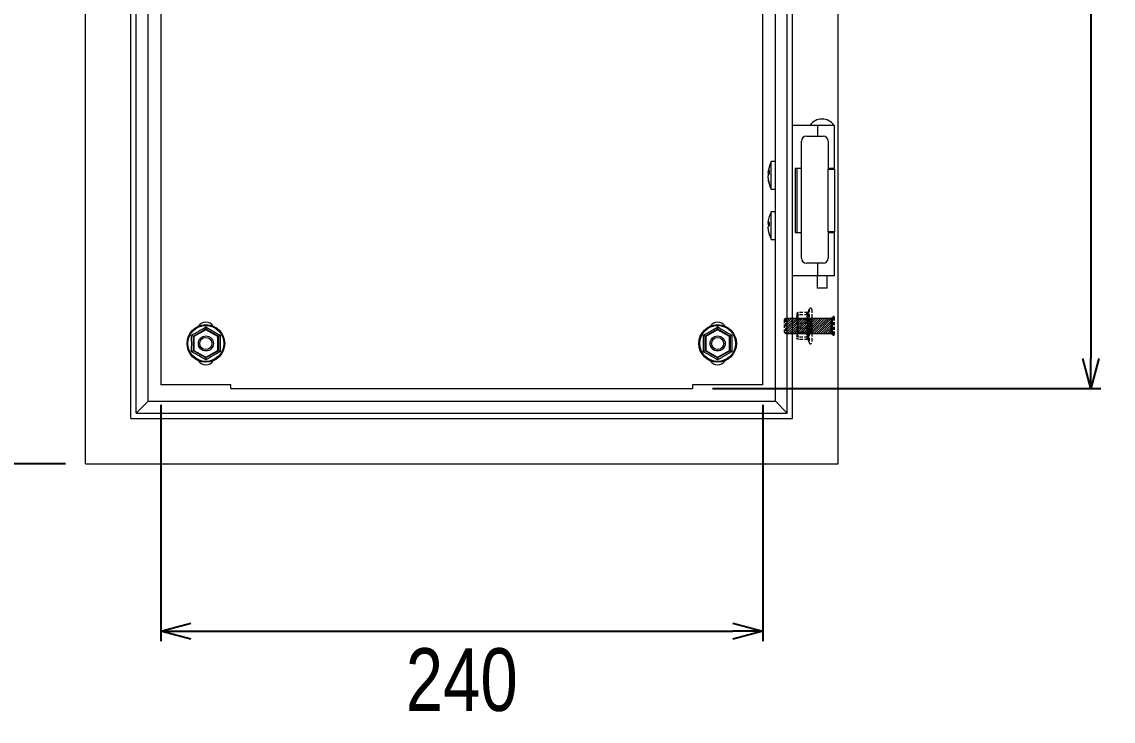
# Model space of a CAD drawing. Header units: millimetres. Extents: x 2263 to 4834, y 1210 to 3036.
# Drawn here: x 3538.7 to 3973.7, y 2155.7 to 2434.6 of the extents above; entities that cross this region are included whole.
import ezdxf

# ---------------------------------------------------------------- set-up
doc = ezdxf.new("R2010")
doc.units = ezdxf.units.MM
doc.linetypes.add('HIDDEN', pattern=[1.905, 1.27, -0.635])
doc.layers.add('AMLAYER_BENDLINE_BACK', color=1, linetype='HIDDEN')
doc.layers.add('BUSBAR', color=3, linetype='Continuous')
doc.styles.add('TAMCO', font='cordia.shx', dxfattribs={"width": 0.8, "height": 25})
doc.dimstyles.new('TAMCO', dxfattribs={"dimtxt": 25, "dimasz": 12, "dimexe": 4, "dimexo": 8, "dimgap": 7, "dimtad": 2, "dimdec": 1, "dimdsep": 46, "dimtxsty": 'TAMCO', "dimblk": 'OPEN30', "dimcen": 2.5, "dimclrd": 4, "dimclre": 4, "dimclrt": 3, "dimadec": 0, "dimazin": 0, "dimtfac": 1, "dimtdec": 1, "dimtmove": 0, "dimatfit": 3, "dimldrblk": 'OPEN30', "dimfxl": 1, "dimarcsym": 0})

# ---------------------------------------------------------------- blocks, each defined once
blk = doc.blocks.new('_Open30')
at = {"color": 0, "linetype": 'ByBlock', "lineweight": -2}
for p, q in [((-1, 0.268), (0, 0)), ((0, 0), (-1, -0.268)), ((0, 0), (-1, 0))]:
    blk.add_line(p, q, dxfattribs=at)
blk = doc.blocks.new('*D41')
at = {"color": 4, "linetype": 'ByBlock', "lineweight": -2}
for p, q in [((3594.04, 2281.83), (3594.04, 2187.61)), ((3834.04, 2281.83), (3834.04, 2187.61)), ((3606.04, 2191.61), (3822.04, 2191.61))]:
    blk.add_line(p, q, dxfattribs=at)
at = {"layer": 'DEFPOINTS', "color": 0, "linetype": 'ByBlock'}
for p in [(3594.04, 2289.83), (3834.04, 2289.83), (3834.04, 2191.61)]:
    blk.add_point(p, dxfattribs=at)
at = {"color": 4, "linetype": 'ByBlock', "lineweight": -2, "xscale": 12, "yscale": 12, "zscale": 12, "rotation": 180}
blk.add_blockref('_Open30', (3594.04, 2191.61), dxfattribs=at)
at = {"color": 4, "linetype": 'ByBlock', "lineweight": -2, "xscale": 12, "yscale": 12, "zscale": 12}
blk.add_blockref('_Open30', (3834.04, 2191.61), dxfattribs=at)
at = {"color": 3, "linetype": 'ByBlock', "lineweight": 9, "insert": (3714.04, 2172.11), "char_height": 25, "attachment_point": 5, "style": 'TAMCO'}
blk.add_mtext('240', dxfattribs=at)
blk = doc.blocks.new('*D42')
at = {"color": 4, "linetype": 'ByBlock', "lineweight": -2}
for p, q in [((3814.04, 2643.33), (3968.81, 2643.33)), ((3964.81, 2631.33), (3964.81, 2300.33)), ((3814.04, 2288.33), (3968.81, 2288.33))]:
    blk.add_line(p, q, dxfattribs=at)
at = {"layer": 'DEFPOINTS', "color": 0, "linetype": 'ByBlock'}
for p in [(3806.04, 2643.33), (3806.04, 2288.33), (3964.81, 2288.33)]:
    blk.add_point(p, dxfattribs=at)
at = {"color": 4, "linetype": 'ByBlock', "lineweight": -2, "xscale": 12, "yscale": 12, "zscale": 12}
for p, rotation in [((3964.81, 2643.33), 90), ((3964.81, 2288.33), 270)]:
    blk.add_blockref('_Open30', p, dxfattribs=dict(at, rotation=rotation))
at = {"color": 3, "linetype": 'ByBlock', "lineweight": 9, "insert": (3984.31, 2465.83), "char_height": 25, "attachment_point": 5, "rotation": 90, "style": 'TAMCO'}
blk.add_mtext('355', dxfattribs=at)
blk = doc.blocks.new('*D55')
at = {"layer": 'BUSBAR', "color": 4, "lineweight": -2}
for p, q in [((3556.04, 2708.33), (3455, 2708.33)), ((3459, 2270.33), (3459, 2696.33)), ((3556.04, 2258.33), (3455, 2258.33))]:
    blk.add_line(p, q, dxfattribs=at)
at = {"layer": 'DEFPOINTS', "color": 0}
for p in [(3459, 2708.33), (3564.04, 2708.33), (3564.04, 2258.33)]:
    blk.add_point(p, dxfattribs=at)
at = {"layer": 'BUSBAR', "color": 4, "lineweight": -2, "xscale": 12, "yscale": 12, "zscale": 12}
for p, rotation in [((3459, 2708.33), 90), ((3459, 2258.33), 270)]:
    blk.add_blockref('_Open30', p, dxfattribs=dict(at, rotation=rotation))
at = {"layer": 'BUSBAR', "color": 3, "lineweight": 9, "insert": (3439.5, 2483.33), "char_height": 25, "attachment_point": 5, "rotation": 90, "style": 'TAMCO'}
blk.add_mtext('450', dxfattribs=at)

msp = doc.modelspace()

# ---------------------------------------------------------------- hatches: boundary and pattern name
at = {"layer": 'AMLAYER_BENDLINE_BACK', "lineweight": 9}
h = msp.add_hatch(dxfattribs=at)
h.set_pattern_fill('ANSI31', color=1, scale=5, style=0)
h.set_pattern_definition([(45, (34634.9966, 8144.0683), (-0.441941738, 0.441941738), [])])
edge = h.paths.add_edge_path()
edge.add_line((3861.34, 2314.97), (3861.34, 2315.61))
edge.add_line((3861.34, 2315.61), (3861.34, 2315.88))
edge.add_line((3861.34, 2315.88), (3861.34, 2316.22))
edge.add_line((3861.34, 2316.22), (3861.34, 2316.33))
edge.add_spline(control_points=[(3861.34, 2316.33), (3843.13, 2316.33)], knot_values=[0, 0, 1, 1], degree=1, periodic=0)
edge.add_line((3843.13, 2316.33), (3843.13, 2310.33))
edge.add_spline(control_points=[(3843.13, 2310.33), (3861.34, 2310.33)], knot_values=[0, 0, 1, 1], degree=1, periodic=0)
edge.add_line((3861.34, 2310.33), (3861.34, 2310.39))
edge.add_line((3861.34, 2310.39), (3861.34, 2310.85))
edge.add_line((3861.34, 2310.85), (3861.34, 2311.15))
edge.add_line((3861.34, 2311.15), (3861.34, 2311.26))
edge.add_line((3861.34, 2311.26), (3861.34, 2311.61))
edge.add_line((3861.34, 2311.61), (3861.34, 2312.32))
edge.add_line((3861.34, 2312.32), (3861.34, 2312.47))
edge.add_line((3861.34, 2312.47), (3861.34, 2312.59))
edge.add_line((3861.34, 2312.59), (3861.34, 2312.63))
edge.add_line((3861.34, 2312.63), (3861.34, 2313.29))
edge.add_line((3861.34, 2313.29), (3861.34, 2314.06))
edge.add_line((3861.34, 2314.06), (3861.34, 2314.18))
edge.add_line((3861.34, 2314.18), (3861.34, 2314.76))
edge.add_line((3861.34, 2314.76), (3861.34, 2314.97))

# ---------------------------------------------------------------- linework, layer by layer
at = {"color": 7, "linetype": 'Continuous', "lineweight": 9}
for p, q in [((3564.04, 2258.33), (3564.04, 2708.33)), ((3864.04, 2258.33), (3864.04, 2708.33)), ((3582.16, 2276.45), (3582.16, 2655.2)), ((3845.91, 2276.45), (3845.91, 2655.2)), ((3584.28, 2278.57), (3584.28, 2653.08)), ((3843.79, 2278.57), (3843.79, 2653.08)), ((3589.04, 2283.33), (3589.04, 2648.33)), ((3839.04, 2283.33), (3839.04, 2648.33)), ((3594.04, 2641.83), (3594.04, 2289.83)), ((3834.04, 2289.83), (3834.04, 2641.83)), ((3845.91, 2393.33), (3855.95, 2393.33)), ((3855.95, 2393.33), (3862.66, 2393.33)), ((3855.95, 2389.03), (3855.95, 2393.33)), ((3851.46, 2389.03), (3858.06, 2389.03)), ((3849.46, 2340.33), (3849.46, 2387.03)), ((3860.06, 2387.03), (3860.06, 2375.83)), ((3837.41, 2367.83), (3837.41, 2378.83)), ((3849.46, 2376.13), (3846.93, 2376.13)), ((3846.93, 2376.13), (3846.93, 2350.53)), ((3847.61, 2376.13), (3847.61, 2350.53)), ((3862.66, 2376.13), (3860.06, 2376.13)), ((3860.06, 2375.83), (3862.56, 2375.83)), ((3860.06, 2350.83), (3860.06, 2375.83)), ((3862.56, 2375.83), (3862.56, 2350.83)), ((3836.14, 2374.52), (3836.14, 2374.9)), ((3836.17, 2374.52), (3836.14, 2374.36)), ((3836.14, 2374.36), (3836.14, 2373.44)), ((3836.14, 2372.3), (3836.14, 2373.21)), ((3836.14, 2372.13), (3836.14, 2371.75)), ((3837.41, 2347.83), (3837.41, 2358.83)), ((3836.14, 2354.28), (3836.14, 2354.84)), ((3836.14, 2354.29), (3836.14, 2353.77)), ((3836.14, 2352.07), (3836.14, 2352.88)), ((3836.14, 2352.07), (3836.14, 2351.81)), ((3846.93, 2350.53), (3849.46, 2350.53)), ((3862.56, 2350.83), (3860.06, 2350.83)), ((3860.06, 2350.83), (3860.06, 2340.33)), ((3860.06, 2350.53), (3862.66, 2350.53)), ((3858.06, 2338.33), (3851.46, 2338.33)), ((3855.95, 2333.33), (3855.95, 2338.33)), ((3855.95, 2333.33), (3845.91, 2333.33)), ((3862.66, 2333.33), (3855.95, 2333.33)), ((3857.66, 2328.33), (3855.66, 2328.33)), ((3859.66, 2328.33), (3857.66, 2328.33)), ((3607.04, 2309.21), (3612.04, 2312.1)), ((3612.04, 2311.81), (3607.29, 2309.07)), ((3612.04, 2311.81), (3612.04, 2312.1)), ((3612.04, 2312.1), (3617.04, 2309.21)), ((3616.79, 2309.07), (3612.04, 2311.81)), ((3811.04, 2309.21), (3816.04, 2312.1)), ((3816.04, 2311.81), (3811.29, 2309.07)), ((3816.04, 2311.81), (3816.04, 2312.1)), ((3816.04, 2312.1), (3821.04, 2309.21)), ((3820.79, 2309.07), (3816.04, 2311.81)), ((3607.04, 2303.44), (3607.04, 2309.21)), ((3607.29, 2309.07), (3607.04, 2309.21)), ((3607.29, 2309.07), (3607.29, 2303.58)), ((3617.04, 2309.21), (3616.79, 2309.07)), ((3616.79, 2303.58), (3616.79, 2309.07)), ((3617.04, 2309.21), (3617.04, 2303.44)), ((3811.29, 2309.07), (3811.04, 2309.21)), ((3811.04, 2303.44), (3811.04, 2309.21)), ((3811.29, 2309.07), (3811.29, 2303.58)), ((3821.04, 2309.21), (3820.79, 2309.07)), ((3820.79, 2303.58), (3820.79, 2309.07)), ((3821.04, 2309.21), (3821.04, 2303.44)), ((3607.29, 2303.58), (3607.04, 2303.44)), ((3612.04, 2300.55), (3607.04, 2303.44)), ((3607.29, 2303.58), (3612.04, 2300.84)), ((3612.04, 2300.84), (3616.79, 2303.58)), ((3617.04, 2303.44), (3612.04, 2300.55)), ((3617.04, 2303.44), (3616.79, 2303.58)), ((3811.29, 2303.58), (3811.04, 2303.44)), ((3816.04, 2300.55), (3811.04, 2303.44)), ((3811.29, 2303.58), (3816.04, 2300.84)), ((3816.04, 2300.84), (3820.79, 2303.58)), ((3821.04, 2303.44), (3816.04, 2300.55)), ((3821.04, 2303.44), (3820.79, 2303.58)), ((3612.04, 2300.55), (3612.04, 2300.84)), ((3816.04, 2300.55), (3816.04, 2300.84)), ((3622.04, 2289.83), (3594.04, 2289.83)), ((3622.04, 2288.33), (3622.04, 2289.83)), ((3622.04, 2288.33), (3806.04, 2288.33)), ((3806.04, 2289.83), (3806.04, 2288.33)), ((3834.04, 2289.83), (3806.04, 2289.83)), ((3584.28, 2278.57), (3589.04, 2283.33)), ((3589.04, 2283.33), (3839.04, 2283.33)), ((3839.04, 2283.33), (3843.79, 2278.57)), ((3582.16, 2276.45), (3845.91, 2276.45)), ((3584.28, 2278.57), (3843.79, 2278.57)), ((3564.04, 2258.33), (3864.04, 2258.33))]:
    msp.add_line(p, q, dxfattribs=at)
at = {"color": 1, "linetype": 'HIDDEN', "lineweight": 9}
for p, q in [((3842.54, 2315.74), (3842.54, 2310.92)), ((3843.13, 2316.33), (3843.13, 2310.33)), ((3861.34, 2316.34), (3861.34, 2316.19)), ((3861.72, 2316.33), (3861.34, 2316.33)), ((3861.72, 2316.32), (3861.34, 2316.32)), ((3861.72, 2316.28), (3861.34, 2316.28)), ((3861.72, 2316.24), (3861.34, 2316.24)), ((3861.34, 2316.19), (3861.34, 2316.22)), ((3861.34, 2316.22), (3861.34, 2315.88)), ((3861.72, 2316.2), (3861.34, 2316.2)), ((3861.72, 2316.15), (3861.34, 2316.15)), ((3861.72, 2316.04), (3861.34, 2316.04)), ((3861.72, 2315.96), (3861.34, 2315.96)), ((3861.72, 2315.88), (3861.34, 2315.88)), ((3861.34, 2315.61), (3861.34, 2315.88)), ((3861.72, 2315.79), (3861.34, 2315.79)), ((3861.72, 2315.62), (3861.34, 2315.62)), ((3861.34, 2315.61), (3861.34, 2314.97)), ((3861.72, 2315.5), (3861.34, 2315.5)), ((3861.72, 2315.39), (3861.34, 2315.39)), ((3861.72, 2315.27), (3861.34, 2315.27)), ((3861.72, 2315.04), (3861.34, 2315.04)), ((3861.34, 2314.97), (3861.34, 2314.76)), ((3861.72, 2314.89), (3861.34, 2314.89)), ((3861.72, 2314.76), (3861.34, 2314.76)), ((3861.34, 2314.18), (3861.34, 2314.76)), ((3861.72, 2314.61), (3861.34, 2314.61)), ((3861.72, 2314.34), (3861.34, 2314.34)), ((3861.94, 2316.39), (3861.72, 2316.39)), ((3861.94, 2316.34), (3861.72, 2316.34)), ((3861.72, 2316.34), (3861.72, 2316.19)), ((3861.94, 2316.33), (3861.72, 2316.33)), ((3861.94, 2316.28), (3861.72, 2316.28)), ((3861.94, 2316.26), (3861.72, 2316.26)), ((3861.94, 2316.26), (3861.72, 2316.26)), ((3861.94, 2316.22), (3861.72, 2316.22)), ((3861.72, 2316.22), (3861.72, 2315.61)), ((3861.72, 2316.22), (3861.72, 2316.19)), ((3861.94, 2316.19), (3861.72, 2316.19)), ((3861.94, 2316.16), (3861.72, 2316.16)), ((3861.94, 2316.07), (3861.72, 2316.07)), ((3861.94, 2315.86), (3861.72, 2315.86)), ((3861.94, 2315.8), (3861.72, 2315.8)), ((3861.94, 2315.61), (3861.72, 2315.61)), ((3861.72, 2315.39), (3861.72, 2315.61)), ((3861.94, 2315.54), (3861.72, 2315.54)), ((3861.72, 2314.97), (3861.72, 2315.39)), ((3861.94, 2315.28), (3861.72, 2315.28)), ((3861.94, 2315.05), (3861.72, 2315.05)), ((3861.94, 2314.97), (3861.72, 2314.97)), ((3861.72, 2314.97), (3861.72, 2314.06)), ((3861.94, 2314.72), (3861.72, 2314.72)), ((3861.94, 2314.42), (3861.72, 2314.42)), ((3861.94, 2316.78), (3861.94, 2309.87)), ((3862.54, 2316.78), (3862.54, 2309.87)), ((3861.34, 2314.18), (3861.34, 2314.06)), ((3861.72, 2314.18), (3861.34, 2314.18)), ((3861.34, 2314.06), (3861.34, 2313.29)), ((3861.72, 2314.03), (3861.34, 2314.03)), ((3861.72, 2313.86), (3861.34, 2313.86)), ((3861.72, 2313.57), (3861.34, 2313.57)), ((3861.72, 2313.41), (3861.34, 2313.41)), ((3861.34, 2312.63), (3861.34, 2313.29)), ((3861.34, 2313.29), (3861.34, 2313.25)), ((3861.72, 2313.25), (3861.34, 2313.25)), ((3861.72, 2313.08), (3861.34, 2313.08)), ((3861.72, 2312.79), (3861.34, 2312.79)), ((3861.72, 2312.63), (3861.34, 2312.63)), ((3861.34, 2312.63), (3861.34, 2312.59)), ((3861.34, 2312.59), (3861.34, 2312.47)), ((3861.72, 2312.47), (3861.34, 2312.47)), ((3861.34, 2312.47), (3861.34, 2312.32)), ((3861.34, 2312.32), (3861.34, 2311.61)), ((3861.72, 2312.31), (3861.34, 2312.31)), ((3861.72, 2312.05), (3861.34, 2312.05)), ((3861.72, 2311.9), (3861.34, 2311.9)), ((3861.72, 2311.76), (3861.34, 2311.76)), ((3861.72, 2311.62), (3861.34, 2311.62)), ((3861.34, 2311.26), (3861.34, 2311.61)), ((3861.72, 2311.39), (3861.34, 2311.39)), ((3861.72, 2311.26), (3861.34, 2311.26)), ((3861.34, 2311.26), (3861.34, 2311.15)), ((3861.72, 2311.15), (3861.34, 2311.15)), ((3861.34, 2311.15), (3861.34, 2310.85)), ((3861.72, 2311.04), (3861.34, 2311.04)), ((3861.72, 2310.86), (3861.34, 2310.86)), ((3861.34, 2310.85), (3861.34, 2310.39)), ((3861.72, 2310.77), (3861.34, 2310.77)), ((3861.72, 2310.69), (3861.34, 2310.69)), ((3861.72, 2310.61), (3861.34, 2310.61)), ((3861.72, 2310.5), (3861.34, 2310.5)), ((3861.72, 2310.45), (3861.34, 2310.45)), ((3861.72, 2310.41), (3861.34, 2310.41)), ((3861.34, 2310.39), (3861.34, 2310.26)), ((3861.72, 2310.37), (3861.34, 2310.37)), ((3861.72, 2310.34), (3861.34, 2310.34)), ((3861.72, 2310.33), (3861.34, 2310.33)), ((3861.94, 2314.33), (3861.72, 2314.33)), ((3861.72, 2313.41), (3861.72, 2314.06)), ((3861.94, 2314.06), (3861.72, 2314.06)), ((3861.72, 2314.03), (3861.72, 2314.06)), ((3861.94, 2313.97), (3861.72, 2313.97)), ((3861.94, 2313.65), (3861.72, 2313.65)), ((3861.72, 2313.37), (3861.72, 2313.41)), ((3861.72, 2313.37), (3861.72, 2313.29)), ((3861.94, 2313.37), (3861.72, 2313.37)), ((3861.94, 2313.29), (3861.72, 2313.29)), ((3861.72, 2313.29), (3861.72, 2312.32)), ((3861.94, 2313), (3861.72, 2313)), ((3861.94, 2312.68), (3861.72, 2312.68)), ((3861.94, 2312.59), (3861.72, 2312.59)), ((3861.72, 2311.9), (3861.72, 2312.32)), ((3861.94, 2312.32), (3861.72, 2312.32)), ((3861.94, 2312.24), (3861.72, 2312.24)), ((3861.94, 2311.93), (3861.72, 2311.93)), ((3861.72, 2311.76), (3861.72, 2311.9)), ((3861.72, 2311.61), (3861.72, 2311.76)), ((3861.94, 2311.68), (3861.72, 2311.68)), ((3861.72, 2311.61), (3861.72, 2310.85)), ((3861.94, 2311.61), (3861.72, 2311.61)), ((3861.94, 2311.37), (3861.72, 2311.37)), ((3861.94, 2311.11), (3861.72, 2311.11)), ((3861.94, 2311.04), (3861.72, 2311.04)), ((3861.72, 2310.77), (3861.72, 2310.85)), ((3861.94, 2310.85), (3861.72, 2310.85)), ((3861.94, 2310.79), (3861.72, 2310.79)), ((3861.72, 2310.69), (3861.72, 2310.77)), ((3861.72, 2310.39), (3861.72, 2310.69)), ((3861.94, 2310.59), (3861.72, 2310.59)), ((3861.94, 2310.43), (3861.72, 2310.43)), ((3861.72, 2310.39), (3861.72, 2310.04)), ((3861.94, 2310.39), (3861.72, 2310.39)), ((3861.94, 2310.26), (3861.72, 2310.26)), ((3861.94, 2310.14), (3861.72, 2310.14)), ((3861.94, 2310.11), (3861.72, 2310.11)), ((3861.94, 2310.04), (3861.72, 2310.04)), ((3861.94, 2310.02), (3861.75, 2310.02)), ((3861.94, 2309.97), (3861.83, 2309.97)), ((3861.94, 2309.96), (3861.86, 2309.96))]:
    msp.add_line(p, q, dxfattribs=at)
at = {"color": 7, "linetype": 'Continuous', "lineweight": 9, "flags": 128}
msp.add_lwpolyline([(3836.14, 2373.44), (3836.18, 2373.34), (3836.19, 2373.33)], dxfattribs=at)
at = {"color": 7, "linetype": 'Continuous', "lineweight": 9}
for centre, radius in [((3612.04, 2306.33), 7.5), ((3612.04, 2306.33), 7.16), ((3816.04, 2306.33), 7.5), ((3816.04, 2306.33), 7.16), ((3612.04, 2306.33), 3), ((3612.04, 2306.33), 2.41), ((3816.04, 2306.33), 3), ((3816.04, 2306.33), 2.41)]:
    msp.add_circle(centre, radius, dxfattribs=at)
for centre, radius, start, end in [((3857.66, 2390.06), 5.76, 34.4829, 145.5171), ((3851.46, 2387.03), 2, 90, 180), ((3858.06, 2387.03), 2, 0, 90), ((3838.48, 2373.73), 2.46, 138.6057, 161.3019), ((3847.74, 2373.33), 11.7, 151.9602, 170.8557), ((3847.65, 2374.7), 11.04, 176.5934, 183.4066), ((3838.48, 2372.42), 2.46, 138.6058, 161.3019), ((3846.16, 2373.62), 10.1, 187.5109, 199.3701), ((3846.16, 2373.07), 10.1, 187.5109, 199.3701), ((3847.74, 2373.33), 11.7, 189.1443, 208.0398), ((3838.5, 2369.99), 1.89, 171.7651, 188.2349), ((3847.74, 2353.33), 11.7, 151.9602, 161.7439), ((3847.39, 2353.45), 11.33, 161.7422, 172.9544), ((3837.24, 2353.42), 1.39, 116.0035, 141.868), ((3837.24, 2354.63), 1.39, 218.132, 243.9965), ((3849.13, 2353.97), 12.52, 176.8001, 183.1999), ((3837.24, 2352.02), 1.39, 116.0035, 141.868), ((3847.39, 2353.46), 11.33, 187.0456, 198.2578), ((3847.39, 2353.2), 11.33, 187.0457, 198.2578), ((3837.03, 2349.78), 0.421, 162.4735, 197.5265), ((3847.74, 2353.33), 11.7, 198.2561, 208.0398), ((3851.46, 2340.33), 2, 180, 270), ((3858.06, 2340.33), 2, 270, 0), ((3612.04, 2311.33), 3.5, 32.8783, 147.1217), ((3816.04, 2311.33), 3.5, 32.8783, 147.1217), ((3612.04, 2301.33), 3.5, 212.8783, 327.1217), ((3816.04, 2301.33), 3.5, 212.8783, 327.1217)]:
    msp.add_arc(centre, radius, start, end, dxfattribs=at)
at = {"color": 1, "linetype": 'HIDDEN', "lineweight": 9}
for centre, start, end in [((3862.24, 2316.78), 0, 180), ((3862.24, 2309.87), 180, 0)]:
    msp.add_arc(centre, 0.297, start, end, dxfattribs=at)
at = {"color": 7, "linetype": 'Continuous', "lineweight": 9}
for points in [[(3862.66, 2376.13), (3862.66, 2393.33)], [(3839.04, 2378.83), (3837.41, 2378.83)], [(3836.14, 2374.52), (3836.63, 2374.51)], [(3837.41, 2367.83), (3839.04, 2367.83)], [(3839.04, 2358.83), (3837.41, 2358.83)], [(3836.14, 2354.28), (3836.63, 2354.27)], [(3836.63, 2353.78), (3836.14, 2353.77)], [(3862.66, 2333.33), (3862.66, 2350.53)], [(3837.41, 2347.83), (3839.04, 2347.83)], [(3855.66, 2333.33), (3855.66, 2328.33)], [(3859.66, 2328.33), (3859.66, 2333.33)]]:
    msp.add_open_spline(points, degree=1, dxfattribs=at)
for points, knots in [([(3836.14, 2374.36), (3836.31, 2374.35), (3836.51, 2374.33), (3836.7, 2374.32), (3836.73, 2374.31)], [0, 0, 0, 0, 0.840042, 1, 1, 1, 1]), ([(3606.33, 2309.62), (3606.91, 2309.94), (3608.15, 2310.62), (3610.08, 2311.72), (3611.38, 2312.51), (3612.04, 2312.91)], [0, 0, 0, 0, 0.302131, 0.647328, 1, 1, 1, 1]), ([(3612.04, 2312.91), (3612.04, 2312.91), (3612.04, 2312.79), (3612.04, 2312.57), (3612.04, 2312.31), (3612.04, 2312.14), (3612.04, 2312.11), (3612.04, 2312.1)], [0, 0, 0, 0, 0.004705, 0.271149, 0.530772, 0.764909, 1, 1, 1, 1]), ([(3612.04, 2312.91), (3612.6, 2312.57), (3613.81, 2311.84), (3615.73, 2310.72), (3617.07, 2309.99), (3617.74, 2309.62)], [0, 0, 0, 0, 0.302131, 0.647328, 1, 1, 1, 1]), ([(3810.33, 2309.62), (3810.91, 2309.94), (3812.15, 2310.62), (3814.08, 2311.72), (3815.38, 2312.51), (3816.04, 2312.91)], [0, 0, 0, 0, 0.302132, 0.647329, 1, 1, 1, 1]), ([(3816.04, 2312.91), (3816.04, 2312.91), (3816.04, 2312.79), (3816.04, 2312.57), (3816.04, 2312.31), (3816.04, 2312.14), (3816.04, 2312.11), (3816.04, 2312.1)], [0, 0, 0, 0, 0.004705, 0.271149, 0.530772, 0.764909, 1, 1, 1, 1]), ([(3816.04, 2312.91), (3816.6, 2312.57), (3817.81, 2311.84), (3819.73, 2310.72), (3821.07, 2309.99), (3821.74, 2309.62)], [0, 0, 0, 0, 0.302131, 0.647328, 1, 1, 1, 1]), ([(3606.33, 2309.62), (3606.34, 2309.62), (3606.44, 2309.56), (3606.63, 2309.45), (3606.85, 2309.32), (3607.01, 2309.23), (3607.03, 2309.22), (3607.04, 2309.21)], [0, 0, 0, 0, 0.004709, 0.27115, 0.530773, 0.764909, 1, 1, 1, 1]), ([(3606.33, 2303.03), (3606.35, 2303.69), (3606.38, 2305.1), (3606.38, 2307.33), (3606.35, 2308.85), (3606.33, 2309.62)], [0, 0, 0, 0, 0.302131, 0.647329, 1, 1, 1, 1]), ([(3617.04, 2309.21), (3617.05, 2309.22), (3617.07, 2309.23), (3617.22, 2309.32), (3617.44, 2309.45), (3617.64, 2309.56), (3617.74, 2309.62), (3617.74, 2309.62)], [0, 0, 0, 0, 0.235091, 0.469227, 0.72885, 0.995291, 1, 1, 1, 1]), ([(3617.74, 2309.62), (3617.73, 2308.96), (3617.7, 2307.55), (3617.69, 2305.33), (3617.72, 2303.8), (3617.74, 2303.03)], [0, 0, 0, 0, 0.302131, 0.647329, 1, 1, 1, 1]), ([(3810.33, 2309.62), (3810.34, 2309.62), (3810.44, 2309.56), (3810.63, 2309.45), (3810.85, 2309.32), (3811.01, 2309.23), (3811.03, 2309.22), (3811.04, 2309.21)], [0, 0, 0, 0, 0.004705, 0.27115, 0.530774, 0.764909, 1, 1, 1, 1]), ([(3810.33, 2303.03), (3810.35, 2303.69), (3810.38, 2305.1), (3810.38, 2307.33), (3810.35, 2308.85), (3810.33, 2309.62)], [0, 0, 0, 0, 0.302131, 0.647329, 1, 1, 1, 1]), ([(3821.04, 2309.21), (3821.05, 2309.22), (3821.07, 2309.23), (3821.22, 2309.32), (3821.44, 2309.45), (3821.64, 2309.56), (3821.74, 2309.62), (3821.74, 2309.62)], [0, 0, 0, 0, 0.235091, 0.469226, 0.72885, 0.995295, 1, 1, 1, 1]), ([(3821.74, 2309.62), (3821.73, 2308.96), (3821.7, 2307.55), (3821.69, 2305.33), (3821.72, 2303.8), (3821.74, 2303.03)], [0, 0, 0, 0, 0.302131, 0.647329, 1, 1, 1, 1]), ([(3606.33, 2303.03), (3606.34, 2303.03), (3606.44, 2303.09), (3606.63, 2303.2), (3606.85, 2303.33), (3607.01, 2303.42), (3607.03, 2303.43), (3607.04, 2303.44)], [0, 0, 0, 0, 0.004709, 0.27115, 0.530771, 0.764909, 1, 1, 1, 1]), ([(3612.04, 2299.74), (3611.47, 2300.08), (3610.27, 2300.81), (3608.34, 2301.93), (3607.01, 2302.66), (3606.33, 2303.03)], [0, 0, 0, 0, 0.302131, 0.647329, 1, 1, 1, 1]), ([(3617.74, 2303.03), (3617.16, 2302.72), (3615.93, 2302.04), (3614, 2300.93), (3612.7, 2300.14), (3612.04, 2299.74)], [0, 0, 0, 0, 0.302131, 0.647329, 1, 1, 1, 1]), ([(3617.04, 2303.44), (3617.05, 2303.43), (3617.07, 2303.42), (3617.22, 2303.33), (3617.44, 2303.2), (3617.64, 2303.09), (3617.74, 2303.03), (3617.74, 2303.03)], [0, 0, 0, 0, 0.235091, 0.469229, 0.72885, 0.995291, 1, 1, 1, 1]), ([(3810.33, 2303.03), (3810.34, 2303.03), (3810.44, 2303.09), (3810.63, 2303.2), (3810.85, 2303.33), (3811.01, 2303.42), (3811.03, 2303.43), (3811.04, 2303.44)], [0, 0, 0, 0, 0.004705, 0.27115, 0.530772, 0.764908, 1, 1, 1, 1]), ([(3816.04, 2299.74), (3815.47, 2300.08), (3814.27, 2300.81), (3812.34, 2301.93), (3811.01, 2302.66), (3810.33, 2303.03)], [0, 0, 0, 0, 0.302131, 0.647328, 1, 1, 1, 1]), ([(3821.74, 2303.03), (3821.16, 2302.72), (3819.93, 2302.04), (3818, 2300.93), (3816.7, 2300.14), (3816.04, 2299.74)], [0, 0, 0, 0, 0.30213, 0.647329, 1, 1, 1, 1]), ([(3821.04, 2303.44), (3821.05, 2303.43), (3821.07, 2303.42), (3821.22, 2303.33), (3821.44, 2303.2), (3821.64, 2303.09), (3821.74, 2303.03), (3821.74, 2303.03)], [0, 0, 0, 0, 0.235092, 0.469228, 0.72885, 0.995295, 1, 1, 1, 1]), ([(3612.04, 2300.55), (3612.04, 2300.54), (3612.04, 2300.52), (3612.04, 2300.34), (3612.04, 2300.08), (3612.04, 2299.86), (3612.04, 2299.74), (3612.04, 2299.74)], [0, 0, 0, 0, 0.235091, 0.469225, 0.728847, 0.99529, 1, 1, 1, 1]), ([(3816.04, 2300.55), (3816.04, 2300.54), (3816.04, 2300.52), (3816.04, 2300.34), (3816.04, 2300.08), (3816.04, 2299.86), (3816.04, 2299.74), (3816.04, 2299.74)], [0, 0, 0, 0, 0.235091, 0.469225, 0.728847, 0.99529, 1, 1, 1, 1])]:
    msp.add_open_spline(points, degree=3, knots=knots, dxfattribs=at)
at = {"color": 1, "linetype": 'HIDDEN', "lineweight": 9}
for points, degree in [([(3843.13, 2316.33), (3842.54, 2315.74)], 1), ([(3861.72, 2316.33), (3861.34, 2316.33)], 1), ([(3861.94, 2316.34), (3861.72, 2316.34)], 1), ([(3862.54, 2316.77), (3862.54, 2316.77)], 1), ([(3842.54, 2310.92), (3843.13, 2310.33)], 1), ([(3861.34, 2310.33), (3861.72, 2310.33)], 1), ([(3861.94, 2310.13), (3861.83, 2310.2), (3861.71, 2310.14), (3861.59, 2310.11)], 3), ([(3861.61, 2310.1), (3861.72, 2310.14), (3861.83, 2310.19), (3861.94, 2310.12)], 3), ([(3861.62, 2310.1), (3861.72, 2310.09), (3861.83, 2310.03), (3861.94, 2309.96)], 3), ([(3861.86, 2309.96), (3861.94, 2309.96)], 1), ([(3862.54, 2309.88), (3862.54, 2309.88)], 1)]:
    msp.add_open_spline(points, degree=degree, dxfattribs=at)
at = {"color": 1, "lineweight": 9}
for points in [[(3861.34, 2316.33), (3843.13, 2316.33)], [(3843.13, 2310.33), (3861.34, 2310.33)]]:
    msp.add_open_spline(points, degree=1, dxfattribs=at)
at = {"color": 1, "linetype": 'HIDDEN', "lineweight": 9}
for points, knots in [([(3861.94, 2316.71), (3861.87, 2316.67), (3861.67, 2316.54), (3861.47, 2316.42), (3861.34, 2316.34)], [0, 0, 0, 0, 0.374628, 1, 1, 1, 1]), ([(3861.34, 2316.33), (3861.45, 2316.4), (3861.65, 2316.52), (3861.85, 2316.64), (3861.94, 2316.69)], [0, 0, 0, 0, 0.559493, 1, 1, 1, 1]), ([(3861.94, 2316.63), (3861.87, 2316.59), (3861.67, 2316.47), (3861.47, 2316.35), (3861.34, 2316.28)], [0, 0, 0, 0, 0.374625, 1, 1, 1, 1]), ([(3861.34, 2316.26), (3861.47, 2316.34), (3861.67, 2316.46), (3861.87, 2316.58), (3861.94, 2316.63)], [0, 0, 0, 0, 0.625374, 1, 1, 1, 1]), ([(3861.34, 2316.19), (3861.45, 2316.25), (3861.65, 2316.37), (3861.85, 2316.48), (3861.94, 2316.53)], [0, 0, 0, 0, 0.559495, 1, 1, 1, 1]), ([(3861.94, 2316.52), (3861.85, 2316.47), (3861.65, 2316.35), (3861.45, 2316.23), (3861.34, 2316.16)], [0, 0, 0, 0, 0.440506, 1, 1, 1, 1]), ([(3861.94, 2316.21), (3861.87, 2316.18), (3861.67, 2316.43), (3861.47, 2316.33), (3861.34, 2316.26)], [0, 0, 0, 0, 0.374628, 1, 1, 1, 1]), ([(3861.94, 2316.21), (3861.85, 2316.16), (3861.65, 2316.4), (3861.45, 2316.29), (3861.34, 2316.22)], [0, 0, 0, 0, 0.440505, 1, 1, 1, 1]), ([(3861.34, 2316.07), (3861.47, 2316.12), (3861.67, 2316.21), (3861.87, 2316.31), (3861.94, 2316.34)], [0, 0, 0, 0, 0.625372, 1, 1, 1, 1]), ([(3861.94, 2316.11), (3861.87, 2316.08), (3861.67, 2316), (3861.47, 2315.92), (3861.34, 2315.86)], [0, 0, 0, 0, 0.374627, 1, 1, 1, 1]), ([(3861.34, 2315.8), (3861.47, 2315.87), (3861.67, 2315.97), (3861.87, 2316.06), (3861.94, 2316.1)], [0, 0, 0, 0, 0.625375, 1, 1, 1, 1]), ([(3861.34, 2315.61), (3861.47, 2315.65), (3861.67, 2315.73), (3861.87, 2315.8), (3861.94, 2315.83)], [0, 0, 0, 0, 0.625374, 1, 1, 1, 1]), ([(3861.94, 2315.81), (3861.87, 2315.78), (3861.67, 2315.69), (3861.47, 2315.6), (3861.34, 2315.54)], [0, 0, 0, 0, 0.374628, 1, 1, 1, 1]), ([(3861.34, 2315.28), (3861.47, 2315.34), (3861.67, 2315.42), (3861.87, 2315.5), (3861.94, 2315.53)], [0, 0, 0, 0, 0.625372, 1, 1, 1, 1]), ([(3861.94, 2315.2), (3861.75, 2315.15), (3861.55, 2315.1), (3861.35, 2315.05), (3861.34, 2315.05)], [0, 0, 0, 0, 0.950163, 1, 1, 1, 1]), ([(3861.94, 2315.19), (3861.87, 2315.16), (3861.67, 2315.09), (3861.47, 2315.02), (3861.34, 2314.97)], [0, 0, 0, 0, 0.374626, 1, 1, 1, 1]), ([(3861.34, 2314.72), (3861.47, 2314.74), (3861.67, 2314.78), (3861.87, 2314.82), (3861.94, 2314.83)], [0, 0, 0, 0, 0.625372, 1, 1, 1, 1]), ([(3861.94, 2314.5), (3861.85, 2314.48), (3861.65, 2314.46), (3861.45, 2314.43), (3861.34, 2314.42)], [0, 0, 0, 0, 0.440506, 1, 1, 1, 1]), ([(3861.34, 2314.33), (3861.35, 2314.33), (3861.55, 2314.38), (3861.75, 2314.43), (3861.94, 2314.48)], [0, 0, 0, 0, 0.049836, 1, 1, 1, 1]), ([(3861.45, 2316.41), (3861.54, 2316.39), (3861.7, 2316.25), (3861.87, 2316.35), (3861.94, 2316.39)], [0.1790506, 0.1790506, 0.1790506, 0.1790506, 0.6253726, 1, 1, 1, 1]), ([(3861.34, 2314.06), (3861.47, 2314.07), (3861.67, 2314.09), (3861.87, 2314.1), (3861.94, 2314.1)], [0, 0, 0, 0, 0.625373, 1, 1, 1, 1]), ([(3861.94, 2314.09), (3861.87, 2314.07), (3861.67, 2314.04), (3861.47, 2314), (3861.34, 2313.97)], [0, 0, 0, 0, 0.374622, 1, 1, 1, 1]), ([(3861.34, 2313.65), (3861.45, 2313.67), (3861.65, 2313.69), (3861.85, 2313.72), (3861.94, 2313.73)], [0, 0, 0, 0, 0.559496, 1, 1, 1, 1]), ([(3861.94, 2313.33), (3861.87, 2313.33), (3861.67, 2313.35), (3861.47, 2313.36), (3861.34, 2313.37)], [0, 0, 0, 0, 0.374629, 1, 1, 1, 1]), ([(3861.94, 2313.32), (3861.87, 2313.32), (3861.67, 2313.31), (3861.47, 2313.29), (3861.34, 2313.29)], [0, 0, 0, 0, 0.374629, 1, 1, 1, 1]), ([(3861.34, 2313), (3861.35, 2313), (3861.55, 2312.97), (3861.75, 2312.95), (3861.94, 2312.92)], [0, 0, 0, 0, 0.049836, 1, 1, 1, 1]), ([(3861.94, 2312.57), (3861.87, 2312.58), (3861.67, 2312.62), (3861.47, 2312.65), (3861.34, 2312.68)], [0, 0, 0, 0, 0.374627, 1, 1, 1, 1]), ([(3861.34, 2312.59), (3861.47, 2312.58), (3861.67, 2312.57), (3861.87, 2312.55), (3861.94, 2312.55)], [0, 0, 0, 0, 0.625373, 1, 1, 1, 1]), ([(3861.34, 2312.32), (3861.45, 2312.29), (3861.65, 2312.24), (3861.85, 2312.19), (3861.94, 2312.17)], [0, 0, 0, 0, 0.559496, 1, 1, 1, 1]), ([(3861.94, 2312.16), (3861.75, 2312.18), (3861.55, 2312.21), (3861.35, 2312.23), (3861.34, 2312.24)], [0, 0, 0, 0, 0.950164, 1, 1, 1, 1]), ([(3861.34, 2311.93), (3861.47, 2311.91), (3861.67, 2311.87), (3861.87, 2311.83), (3861.94, 2311.82)], [0, 0, 0, 0, 0.625375, 1, 1, 1, 1]), ([(3861.94, 2311.46), (3861.87, 2311.49), (3861.67, 2311.56), (3861.47, 2311.63), (3861.34, 2311.68)], [0, 0, 0, 0, 0.374626, 1, 1, 1, 1]), ([(3861.94, 2311.46), (3861.85, 2311.48), (3861.65, 2311.53), (3861.45, 2311.58), (3861.34, 2311.61)], [0, 0, 0, 0, 0.440506, 1, 1, 1, 1]), ([(3861.34, 2311.37), (3861.47, 2311.32), (3861.67, 2311.23), (3861.87, 2311.15), (3861.94, 2311.12)], [0, 0, 0, 0, 0.625376, 1, 1, 1, 1]), ([(3861.94, 2310.84), (3861.87, 2310.87), (3861.67, 2310.96), (3861.47, 2311.06), (3861.34, 2311.11)], [0, 0, 0, 0, 0.374626, 1, 1, 1, 1]), ([(3861.34, 2311.04), (3861.47, 2311), (3861.67, 2310.93), (3861.87, 2310.85), (3861.94, 2310.83)], [0, 0, 0, 0, 0.625374, 1, 1, 1, 1]), ([(3861.34, 2310.85), (3861.47, 2310.79), (3861.67, 2310.69), (3861.87, 2310.59), (3861.94, 2310.55)], [0, 0, 0, 0, 0.625373, 1, 1, 1, 1]), ([(3861.94, 2310.54), (3861.87, 2310.57), (3861.67, 2310.65), (3861.47, 2310.74), (3861.34, 2310.79)], [0, 0, 0, 0, 0.37463, 1, 1, 1, 1]), ([(3861.34, 2310.59), (3861.47, 2310.53), (3861.67, 2310.44), (3861.87, 2310.35), (3861.94, 2310.31)], [0, 0, 0, 0, 0.625374, 1, 1, 1, 1]), ([(3861.94, 2310.09), (3861.75, 2310.2), (3861.55, 2310.31), (3861.35, 2310.43), (3861.34, 2310.43)], [0, 0, 0, 0, 0.950164, 1, 1, 1, 1]), ([(3861.94, 2310.09), (3861.87, 2310.13), (3861.67, 2310.23), (3861.47, 2310.33), (3861.34, 2310.39)], [0, 0, 0, 0, 0.374625, 1, 1, 1, 1]), ([(3861.34, 2310.26), (3861.47, 2310.19), (3861.67, 2310.07), (3861.87, 2309.95), (3861.94, 2309.91)], [0, 0, 0, 0, 0.625372, 1, 1, 1, 1]), ([(3861.94, 2309.94), (3861.87, 2309.99), (3861.73, 2310.07), (3861.59, 2310.16), (3861.53, 2310.15)], [0, 0, 0, 0, 0.3746281, 0.6864114, 0.6864114, 0.6864114, 0.6864114]), ([(3861.63, 2310.09), (3861.66, 2310.1), (3861.76, 2310.13), (3861.87, 2310.07), (3861.94, 2310.02)], [0.4828472, 0.4828472, 0.4828472, 0.4828472, 0.6253746, 1, 1, 1, 1]), ([(3861.94, 2310.02), (3861.87, 2310.06), (3861.77, 2310.12), (3861.67, 2310.09), (3861.64, 2310.08)], [0, 0, 0, 0, 0.3746265, 0.4980991, 0.4980991, 0.4980991, 0.4980991])]:
    msp.add_open_spline(points, degree=3, knots=knots, dxfattribs=at)
at = {"layer": 'AMLAYER_BENDLINE_BACK', "color": 1, "lineweight": 9}
for p, q in [((3851.88, 2318.73), (3848.2, 2318.73)), ((3852.5, 2320.04), (3852.5, 2306.61)), ((3853.6, 2319.86), (3853.6, 2306.79)), ((3847.6, 2318.26), (3847.6, 2315.08)), ((3847.6, 2315.08), (3847.6, 2310.15)), ((3847.95, 2315.83), (3847.95, 2310.83)), ((3851.88, 2317.79), (3848.2, 2317.79)), ((3853.22, 2314.2), (3853.22, 2315.83)), ((3853.58, 2310.33), (3853.58, 2316.33)), ((3847.6, 2310.15), (3847.6, 2308.33)), ((3851.88, 2314.27), (3848.2, 2314.27)), ((3851.88, 2312.38), (3848.2, 2312.38)), ((3853.22, 2310.83), (3853.22, 2314.2)), ((3851.88, 2308.87), (3848.2, 2308.87)), ((3851.88, 2307.92), (3848.2, 2307.92))]:
    msp.add_line(p, q, dxfattribs=at)
for centre, start, end in [((3853.03, 2319.86), 0, 160), ((3853.03, 2306.79), 200, 0)]:
    msp.add_arc(centre, 0.567, start, end, dxfattribs=at)
for points, knots in [([(3848.2, 2318.73), (3847.92, 2318.59), (3847.61, 2318.44), (3847.6, 2318.28), (3847.6, 2318.26)], [0, 0, 0, 0, 0.896037, 1, 1, 1, 1]), ([(3847.6, 2316.5), (3847.68, 2317.11), (3847.78, 2317.88), (3848.13, 2318.59), (3848.2, 2318.73)], [0, 0, 0, 0, 0.801464, 1, 1, 1, 1]), ([(3851.88, 2317.79), (3851.75, 2317.94), (3851.49, 2318.26), (3851.75, 2318.57), (3851.88, 2318.73)], [0, 0, 0, 0, 0.492148, 1, 1, 1, 1]), ([(3851.88, 2318.73), (3851.75, 2318), (3851.49, 2316.52), (3851.75, 2315.03), (3851.88, 2314.27)], [0, 0, 0, 0, 0.492148, 1, 1, 1, 1]), ([(3851.88, 2318.73), (3851.92, 2318.74), (3852, 2318.74), (3852.11, 2318.8), (3852.2, 2318.89), (3852.24, 2318.97), (3852.26, 2319.01), (3852.26, 2319.01)], [0, 0, 0, 0, 0.236183, 0.471396, 0.73246, 0.992086, 1, 1, 1, 1]), ([(3852.26, 2319.01), (3852.22, 2318.97), (3852.01, 2318.76), (3851.86, 2318.42), (3852.13, 2318.14), (3852.26, 2318.01)], [0, 0, 0, 0, 0.118084, 0.592259, 1, 1, 1, 1]), ([(3852.26, 2314.32), (3852.22, 2314.5), (3852.01, 2315.41), (3851.86, 2316.99), (3852.13, 2318.37), (3852.26, 2319.01)], [0, 0, 0, 0, 0.118083, 0.592258, 1, 1, 1, 1]), ([(3851.98, 2318.62), (3851.98, 2318.62), (3851.97, 2318.65), (3852, 2318.71), (3852.13, 2318.82), (3852.15, 2318.84)], [0, 0, 0, 0, 0.006763, 0.854115, 1, 1, 1, 1]), ([(3847.6, 2318.26), (3847.68, 2318.13), (3847.78, 2317.97), (3848.13, 2317.82), (3848.2, 2317.79)], [0, 0, 0, 0, 0.801462, 1, 1, 1, 1]), ([(3848.2, 2317.79), (3848.11, 2317.56), (3847.76, 2316.69), (3847.67, 2315.76), (3847.6, 2315.08)], [0, 0, 0, 0, 0.263254, 1, 1, 1, 1]), ([(3848.2, 2314.27), (3847.92, 2314.93), (3847.61, 2315.66), (3847.6, 2316.42), (3847.6, 2316.5)], [0, 0, 0, 0, 0.896037, 1, 1, 1, 1]), ([(3847.6, 2315.08), (3847.6, 2314.95), (3847.62, 2314.05), (3847.89, 2313.14), (3848.19, 2312.41), (3848.2, 2312.38)], [0, 0, 0, 0, 0.148485, 0.965571, 1, 1, 1, 1]), ([(3851.88, 2312.38), (3851.75, 2313.27), (3851.49, 2315.07), (3851.75, 2316.87), (3851.88, 2317.79)], [0, 0, 0, 0, 0.492148, 1, 1, 1, 1]), ([(3852.26, 2318.01), (3852.26, 2318.01), (3852.24, 2317.98), (3852.2, 2317.92), (3852.11, 2317.84), (3852, 2317.8), (3851.92, 2317.79), (3851.88, 2317.79)], [0, 0, 0, 0, 0.007913, 0.26753, 0.528598, 0.763816, 1, 1, 1, 1]), ([(3852.26, 2318.01), (3852.22, 2317.79), (3852.01, 2316.68), (3851.86, 2314.76), (3852.13, 2313.1), (3852.26, 2312.33)], [0, 0, 0, 0, 0.118083, 0.592258, 1, 1, 1, 1]), ([(3848.2, 2314.27), (3848.11, 2314.05), (3847.76, 2313.18), (3847.67, 2312.25), (3847.6, 2311.57)], [0, 0, 0, 0, 0.263254, 1, 1, 1, 1]), ([(3848.2, 2312.38), (3847.92, 2311.72), (3847.61, 2310.99), (3847.6, 2310.23), (3847.6, 2310.15)], [0, 0, 0, 0, 0.896036, 1, 1, 1, 1]), ([(3847.6, 2311.57), (3847.6, 2311.43), (3847.62, 2310.54), (3847.89, 2309.63), (3848.19, 2308.9), (3848.2, 2308.87)], [0, 0, 0, 0, 0.148485, 0.965571, 1, 1, 1, 1]), ([(3847.6, 2310.15), (3847.68, 2309.54), (3847.78, 2308.78), (3848.13, 2308.06), (3848.2, 2307.92)], [0, 0, 0, 0, 0.801462, 1, 1, 1, 1]), ([(3851.88, 2314.27), (3851.75, 2313.39), (3851.49, 2311.59), (3851.75, 2309.78), (3851.88, 2308.87)], [0, 0, 0, 0, 0.492148, 1, 1, 1, 1]), ([(3851.88, 2307.92), (3851.75, 2308.65), (3851.49, 2310.14), (3851.75, 2311.62), (3851.88, 2312.38)], [0, 0, 0, 0, 0.492149, 1, 1, 1, 1]), ([(3851.88, 2314.27), (3851.92, 2314.27), (3852, 2314.28), (3852.11, 2314.29), (3852.2, 2314.3), (3852.24, 2314.31), (3852.26, 2314.32), (3852.26, 2314.32)], [0, 0, 0, 0, 0.236186, 0.471401, 0.732468, 0.992093, 1, 1, 1, 1]), ([(3852.26, 2312.33), (3852.26, 2312.33), (3852.24, 2312.34), (3852.2, 2312.35), (3852.11, 2312.37), (3852, 2312.38), (3851.92, 2312.38), (3851.88, 2312.38)], [0, 0, 0, 0, 0.007907, 0.267531, 0.528599, 0.763814, 1, 1, 1, 1]), ([(3852.26, 2308.64), (3852.22, 2308.86), (3852.01, 2309.98), (3851.86, 2311.9), (3852.13, 2313.56), (3852.26, 2314.32)], [0, 0, 0, 0, 0.118083, 0.592259, 1, 1, 1, 1]), ([(3852.26, 2312.33), (3852.22, 2312.15), (3852.01, 2311.24), (3851.86, 2309.67), (3852.13, 2308.29), (3852.26, 2307.65)], [0, 0, 0, 0, 0.118083, 0.592258, 1, 1, 1, 1]), ([(3848.2, 2307.92), (3847.92, 2308.06), (3847.61, 2308.22), (3847.6, 2308.38), (3847.6, 2308.39)], [0, 0, 0, 0, 0.896037, 1, 1, 1, 1]), ([(3851.88, 2308.87), (3851.75, 2308.71), (3851.49, 2308.4), (3851.75, 2308.08), (3851.88, 2307.92)], [0, 0, 0, 0, 0.492148, 1, 1, 1, 1]), ([(3851.88, 2308.87), (3851.92, 2308.86), (3852, 2308.86), (3852.11, 2308.81), (3852.2, 2308.74), (3852.24, 2308.68), (3852.26, 2308.64), (3852.26, 2308.64)], [0, 0, 0, 0, 0.236185, 0.471399, 0.732462, 0.992087, 1, 1, 1, 1]), ([(3852.26, 2307.65), (3852.26, 2307.65), (3852.24, 2307.69), (3852.2, 2307.76), (3852.11, 2307.85), (3852, 2307.91), (3851.92, 2307.92), (3851.88, 2307.92)], [0, 0, 0, 0, 0.007914, 0.267531, 0.5286, 0.763815, 1, 1, 1, 1]), ([(3852.12, 2307.84), (3852.03, 2307.98), (3851.86, 2308.26), (3852.13, 2308.51), (3852.26, 2308.64)], [0, 0, 0, 0, 0.500552, 1, 1, 1, 1])]:
    msp.add_open_spline(points, degree=3, knots=knots, dxfattribs=at)
for points in [[(3852.5, 2320.05), (3851.99, 2318.66)], [(3852.15, 2318.84), (3852.17, 2318.85)], [(3847.95, 2315.83), (3847.6, 2316.33)], [(3853.22, 2315.83), (3847.95, 2315.83)], [(3853.58, 2316.33), (3853.22, 2315.83)], [(3853.6, 2316.33), (3853.58, 2316.33)], [(3847.6, 2310.33), (3847.95, 2310.83)], [(3847.95, 2310.83), (3853.22, 2310.83)], [(3853.22, 2310.83), (3853.58, 2310.33)], [(3853.58, 2310.33), (3853.6, 2310.33)], [(3851.99, 2307.99), (3852.5, 2306.6)], [(3852, 2307.98), (3852, 2308)], [(3852.17, 2307.8), (3852.13, 2307.84)]]:
    msp.add_open_spline(points, degree=1, dxfattribs=at)

# ---------------------------------------------------------------- dimensions: what is measured, and where the dimension line sits
at = {"color": 0, "linetype": 'ByBlock', "lineweight": 9}
dim = msp.add_linear_dim(base=(3964.81, 2288.33), p1=(3806.04, 2643.33), p2=(3806.04, 2288.33), angle=90, dimstyle='TAMCO', dxfattribs=at)
dim.commit()
dim.dimension.update_dxf_attribs({"geometry": '*D42', "text_midpoint": (3984.31, 2465.83)})
dim = msp.add_linear_dim(base=(3834.04, 2191.61), p1=(3594.04, 2289.83), p2=(3834.04, 2289.83), dimstyle='TAMCO', dxfattribs=at)
dim.commit()
dim.dimension.update_dxf_attribs({"geometry": '*D41', "text_midpoint": (3714.04, 2172.11)})
at = {"layer": 'BUSBAR', "color": 2, "lineweight": 9}
dim = msp.add_linear_dim(base=(3459, 2708.33), p1=(3564.04, 2258.33), p2=(3564.04, 2708.33), angle=90, dimstyle='TAMCO', override={"dimarcsym": 1}, dxfattribs=at)
dim.commit()
dim.dimension.update_dxf_attribs({"geometry": '*D55', "text_midpoint": (3439.5, 2483.33)})

doc.saveas('drawing.dxf')
